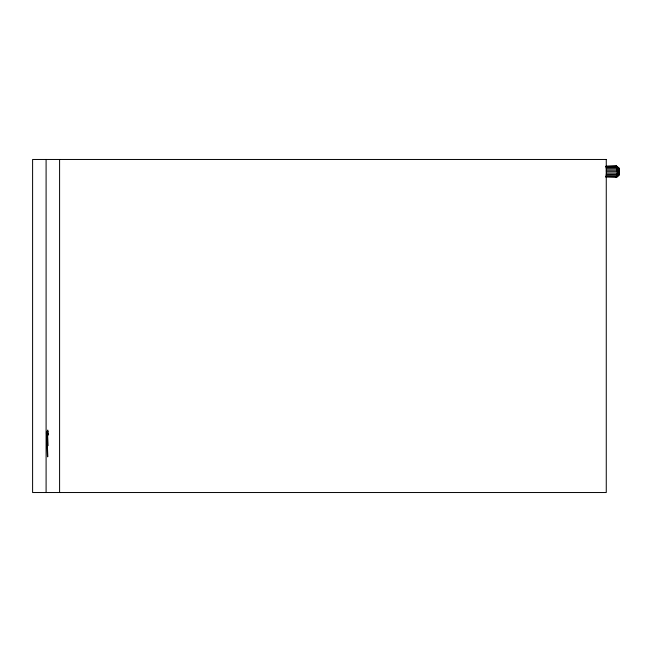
<?xml version="1.0" encoding="UTF-8"?>
<svg xmlns="http://www.w3.org/2000/svg" width="652" height="652" viewBox="0 0 652 652"><rect width="100%" height="100%" fill="white"/><g stroke="black" fill="none" stroke-linecap="round" stroke-linejoin="round"><path stroke-width="0.98" d="M616.116 177.23L619.09 174.866L618.935 168.126L616.368 165.934L606.099 166.309M46.765 432.871L48.468 433.018L48.55 435.039M615.887 166.7L616.368 165.934L618.935 168.126M618.471 168.493L618.781 168.004M46.398 432.749L47.783 430.027M47.726 430.956L46.814 432.732L47.849 456.669L47.433 456.653M48.427 431.094L47.531 432.846L48.085 445.666M616.368 177.425L618.935 175.233M619.09 174.866L616.621 177.23L605.578 177.034M616.743 176.733L618.471 174.866M619.221 174.28L617.061 175.747L606.001 175.6M619.318 173.522L617.216 174.557L606.148 174.451M619.376 172.633L617.305 173.171L606.246 173.114M605.578 166.325L616.621 166.13L617.346 171.68L616.857 176.659L605.806 176.48M605.806 166.879L616.857 166.7L619.09 168.493M606.001 167.76L617.061 167.613L619.221 169.08M606.148 168.909L617.216 168.803L619.318 169.838M606.246 170.245L617.305 170.188L619.376 170.726M606.278 171.68L619.4 171.68M46.936 436.807L47.188 442.708M46.422 432.7L47.449 456.718M59.593 159.471L59.593 492.529M46.096 159.471L46.096 492.529M606.262 159.471L32.6 159.471L32.6 492.529L606.262 492.529L606.262 159.471"/></g></svg>
